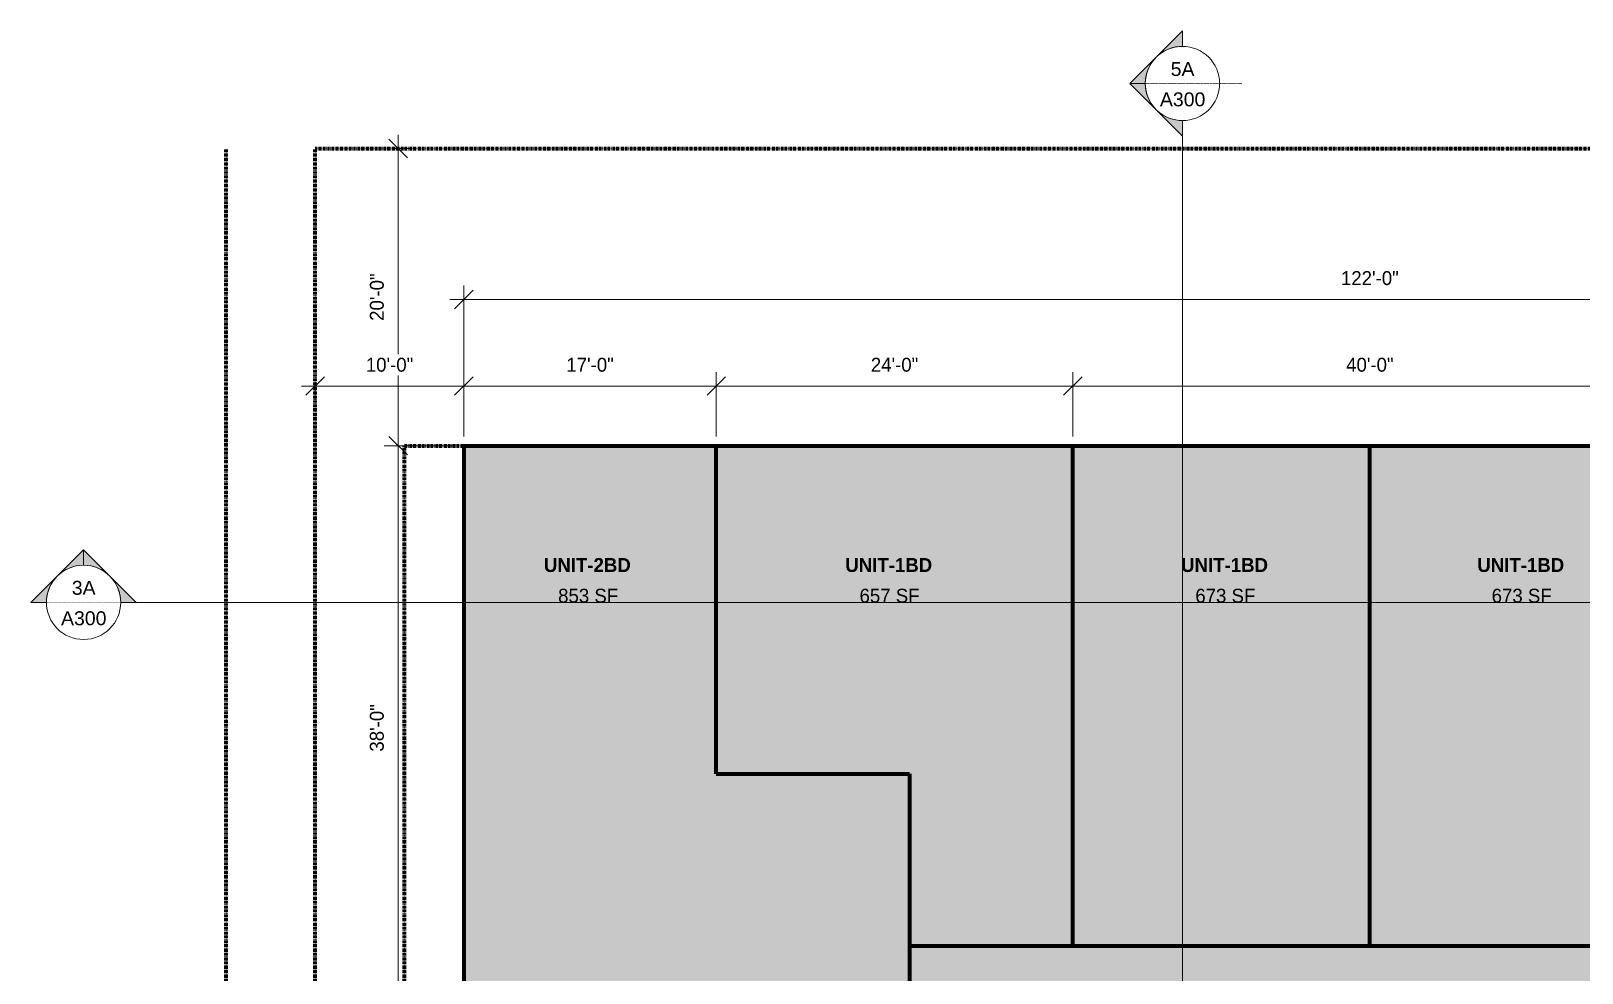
# Model space of a CAD drawing. Header units: inches. Extents: x 8547 to 10795, y 14407 to 16287.
# Drawn here: x 8547 to 9800, y 15526 to 16287 of the extents above; entities that cross this region are included whole.
import ezdxf

# ---------------------------------------------------------------- set-up
doc = ezdxf.new("R2010")
doc.units = ezdxf.units.IN
doc.header["$MEASUREMENT"] = 0
doc.linetypes.add('Double Dash 3_8_', pattern=[1, 0.375, -0.125, 0.125, -0.125, 0.125, -0.125])
for name, color, linetype, lineweight in [('A-ANNO-DIMS-1', 211, 'Continuous', 20), ('A-AREA-1', 7, 'Continuous', 140), ('A-AREA-IDEN', 2, 'Continuous', 9), ('A-AREA-PATT-1', 10, 'Continuous', 9), ('A-AREA-PATT-2', 254, 'Continuous', 9), ('C-PROP-LINE-1', 91, 'Double Dash 3_8_', 140), ('G-ANNO-SYMB', 111, 'Continuous', 9)]:
    doc.layers.add(name, color=color, linetype=linetype, lineweight=lineweight)
doc.styles.add('Arial', font='arial.ttf', dxfattribs={"height": 11.25})
doc.styles.add('Arial_1', font='arial.ttf', dxfattribs={"width": 0.25, "height": 3.75})
doc.styles.add('Century Gothic', font='ufonts.com_century-gothic.ttf', dxfattribs={"height": 11.25})
doc.styles.add('Century Gothic_B', font='GOTHICB.TTF', dxfattribs={"height": 11.25})
doc.dimstyles.new('OD__1__Tol__', dxfattribs={"dimscale": 12, "dimtxt": 11.746893, "dimasz": 1.25, "dimexe": 0.9375, "dimexo": 0.625, "dimgap": 0.9375, "dimtad": 1, "dimdec": 0, "dimzin": 3, "dimdsep": 46, "dimlunit": 4, "dimtxsty": 'Century Gothic', "dimblk1": 'OBLIQUE', "dimblk2": 'OBLIQUE', "dimsah": 1, "dimcen": 0.09, "dimdle": 0.9375, "dimazin": 0, "dimtfac": 1, "dimtdec": 4, "dimtix": 1, "dimtmove": 0, "dimatfit": 3, "dimfxl": 1, "dimtvp": 1, "dimtfill": 1, "dimfrac": 2, "dimtolj": 1, "dimtzin": 0, "dimlwd": 20, "dimlwe": 20, "dimarcsym": 2})

# ---------------------------------------------------------------- blocks, each defined once
blk = doc.blocks.new('Family - ___-627289-FLOOR PLAN - 3RD FLOOR')
at = {"layer": 'C-PROP-LINE-1'}
for p, q in [((8776.6, 14607.9), (8776.6, 16191.9)), ((8776.6, 16191.9), (10480.6, 16191.9))]:
    blk.add_line(p, q, dxfattribs=at)
blk = doc.blocks.new('Family - ___-627377-FLOOR PLAN - 3RD FLOOR')
at = {"layer": 'C-PROP-LINE-1'}
for p, q in [((8776.6, 14607.9), (8776.6, 16191.9)), ((8776.6, 16191.9), (10480.6, 16191.9))]:
    blk.add_line(p, q, dxfattribs=at)
blk = doc.blocks.new('Family - ___-940451-FLOOR PLAN - 3RD FLOOR')
at = {"layer": 'C-PROP-LINE-1'}
for p, q in [((8848.6, 14607.9), (8848.6, 15951.9)), ((8848.6, 15951.9), (10408.6, 15951.9))]:
    blk.add_line(p, q, dxfattribs=at)
blk = doc.blocks.new('Family - ___-940483-FLOOR PLAN - 3RD FLOOR')
at = {"layer": 'C-PROP-LINE-1'}
blk.add_line((8704.6, 14607.9), (8704.6, 16191.9), dxfattribs=at)
blk = doc.blocks.new('Section - Section Head - Filled-22785-FLOOR PLAN - 3RD FLOOR')
at = {"layer": 'G-ANNO-SYMB'}
h = blk.add_hatch(color=256, dxfattribs=at)
edge = h.paths.add_edge_path(flags=0)
edge.add_line((-0.427, 0.177), (-0.25, 0.354))
edge.add_line((-0.25, 0.354), (-0.25, 0.25))
edge.add_arc((-0.25, 0), 0.25, 90, 135)
h = blk.add_hatch(color=256, dxfattribs=at)
edge = h.paths.add_edge_path(flags=0)
edge.add_arc((-0.25, 0), 0.25, 45, 90)
edge.add_line((-0.25, 0.25), (-0.25, 0.354))
edge.add_line((-0.25, 0.354), (-0.073, 0.177))
h = blk.add_hatch(color=256, dxfattribs=at)
edge = h.paths.add_edge_path(flags=0)
edge.add_arc((-0.25, 0), 0.25, 137.9216, 180)
edge.add_line((-0.5, 0), (-0.604, 0))
edge.add_line((-0.604, 0), (-0.436, 0.168))
h = blk.add_hatch(color=256, dxfattribs=at)
edge = h.paths.add_edge_path(flags=0)
edge.add_line((-0.064, 0.168), (0.104, 0))
edge.add_line((0.104, 0), (0, 0))
edge.add_arc((-0.25, 0), 0.25, 0, 42.0784)
for p, q in [((-0.25, 0.354), (-0.427, 0.177)), ((-0.25, 0.25), (-0.25, 0.354)), ((-0.073, 0.177), (-0.25, 0.354)), ((-0.25, 0.354), (-0.25, 0.25)), ((-0.436, 0.168), (-0.604, 0)), ((0.104, 0), (-0.064, 0.168)), ((-0.604, 0), (-0.5, 0)), ((0, 0), (0.104, 0))]:
    blk.add_line(p, q, dxfattribs=at)
for start, end in [(360, 180), (90, 135), (45, 90), (137.9216, 180), (0, 42.0784), (180, 360)]:
    blk.add_arc((-0.25, 0), 0.25, start, end, dxfattribs=at)
blk = doc.blocks.new('_Oblique')
at = {"color": 0, "linetype": 'ByBlock', "lineweight": -2}
blk.add_line((-0.5, -0.5), (0.5, 0.5), dxfattribs=at)
blk = doc.blocks.new('DIMBLOCK56-FLOOR PLAN - 3RD FLOOR')
at = {"layer": 'A-ANNO-DIMS-1', "color": 0, "lineweight": 20, "transparency": 16777216}
for p, q in [((8889.1, 15951.9), (8832.3, 15951.9)), ((8843.6, 15484.6), (8843.6, 15963.1)), ((8889.1, 15495.9), (8832.3, 15495.9))]:
    blk.add_line(p, q, dxfattribs=at)
at = {"layer": 'Defpoints', "color": 0, "transparency": 16777216}
for p in [(8843.6, 15951.9), (8896.6, 15951.9), (8896.6, 15495.9)]:
    blk.add_point(p, dxfattribs=at)
at = {"layer": 'A-ANNO-DIMS-1', "color": 0, "lineweight": 20, "transparency": 16777216, "xscale": 15, "yscale": 15, "zscale": 15}
for p, rotation in [((8843.6, 15951.9), 90), ((8843.6, 15495.9), 270)]:
    blk.add_blockref('_Oblique', p, dxfattribs=dict(at, rotation=rotation))
at = {"layer": 'A-ANNO-DIMS-1', "color": 0, "transparency": 16777216, "insert": (8826.4, 15723.9), "char_height": 11.25, "attachment_point": 5, "rotation": 90, "style": 'Century Gothic', "bg_fill": 3, "box_fill_scale": 1.25, "bg_fill_color": 256, "bg_fill_true_color": 13158600, "bg_fill_transparency": 0}
blk.add_mtext('\\A1;38\'-0"', dxfattribs=at)
blk = doc.blocks.new('DIMBLOCK57-FLOOR PLAN - 3RD FLOOR')
at = {"layer": 'A-ANNO-DIMS-1', "color": 0, "lineweight": 20, "transparency": 16777216}
for p, q in [((8843.6, 15940.6), (8843.6, 16203.1)), ((8840.5, 16191.9), (8854.8, 16191.9)), ((8889.1, 15951.9), (8832.3, 15951.9))]:
    blk.add_line(p, q, dxfattribs=at)
at = {"layer": 'Defpoints', "color": 0, "transparency": 16777216}
for p in [(8833, 16191.9), (8843.6, 16191.9), (8896.6, 15951.9)]:
    blk.add_point(p, dxfattribs=at)
at = {"layer": 'A-ANNO-DIMS-1', "color": 0, "lineweight": 20, "transparency": 16777216, "xscale": 15, "yscale": 15, "zscale": 15}
for p, rotation in [((8843.6, 16191.9), 90), ((8843.6, 15951.9), 270)]:
    blk.add_blockref('_Oblique', p, dxfattribs=dict(at, rotation=rotation))
at = {"layer": 'A-ANNO-DIMS-1', "color": 0, "transparency": 16777216, "insert": (8826.4, 16071.9), "char_height": 11.25, "attachment_point": 5, "rotation": 90, "style": 'Century Gothic', "bg_fill": 3, "box_fill_scale": 1.25, "bg_fill_color": 256, "bg_fill_true_color": 13158600, "bg_fill_transparency": 0}
blk.add_mtext('\\A1;20\'-0"', dxfattribs=at)
blk = doc.blocks.new('DIMBLOCK67-FLOOR PLAN - 3RD FLOOR')
at = {"layer": 'A-ANNO-DIMS-1', "color": 0, "lineweight": 20, "transparency": 16777216}
for p, q in [((8776.6, 16003.2), (8776.6, 15988.8)), ((8896.6, 15959.4), (8896.6, 16011.3)), ((8765.4, 16000.1), (8907.9, 16000.1))]:
    blk.add_line(p, q, dxfattribs=at)
at = {"layer": 'Defpoints', "color": 0, "transparency": 16777216}
for p in [(8776.6, 16010.7), (8896.6, 16000.1), (8896.6, 15951.9)]:
    blk.add_point(p, dxfattribs=at)
at = {"layer": 'A-ANNO-DIMS-1', "color": 0, "lineweight": 20, "transparency": 16777216, "xscale": 15, "yscale": 15, "zscale": 15, "rotation": 180}
blk.add_blockref('_Oblique', (8776.6, 16000.1), dxfattribs=at)
at = {"layer": 'A-ANNO-DIMS-1', "color": 0, "lineweight": 20, "transparency": 16777216, "xscale": 15, "yscale": 15, "zscale": 15}
blk.add_blockref('_Oblique', (8896.6, 16000.1), dxfattribs=at)
at = {"layer": 'A-ANNO-DIMS-1', "color": 0, "transparency": 16777216, "insert": (8836.6, 16017.2), "char_height": 11.25, "attachment_point": 5, "style": 'Century Gothic', "bg_fill": 3, "box_fill_scale": 1.25, "bg_fill_color": 256, "bg_fill_true_color": 13158600, "bg_fill_transparency": 0}
blk.add_mtext('\\A1;10\'-0"', dxfattribs=at)
blk = doc.blocks.new('DIMBLOCK68-FLOOR PLAN - 3RD FLOOR')
at = {"layer": 'A-ANNO-DIMS-1', "color": 0, "lineweight": 20, "transparency": 16777216}
for p, q in [((8896.6, 15959.4), (8896.6, 16011.3)), ((9100.6, 15959.4), (9100.6, 16011.3)), ((8885.4, 16000.1), (9111.9, 16000.1))]:
    blk.add_line(p, q, dxfattribs=at)
at = {"layer": 'Defpoints', "color": 0, "transparency": 16777216}
for p in [(9100.6, 16000.1), (8896.6, 15951.9), (9100.6, 15951.9)]:
    blk.add_point(p, dxfattribs=at)
at = {"layer": 'A-ANNO-DIMS-1', "color": 0, "lineweight": 20, "transparency": 16777216, "xscale": 15, "yscale": 15, "zscale": 15, "rotation": 180}
blk.add_blockref('_Oblique', (8896.6, 16000.1), dxfattribs=at)
at = {"layer": 'A-ANNO-DIMS-1', "color": 0, "lineweight": 20, "transparency": 16777216, "xscale": 15, "yscale": 15, "zscale": 15}
blk.add_blockref('_Oblique', (9100.6, 16000.1), dxfattribs=at)
at = {"layer": 'A-ANNO-DIMS-1', "color": 0, "transparency": 16777216, "insert": (8998.6, 16017.2), "char_height": 11.25, "attachment_point": 5, "style": 'Century Gothic', "bg_fill": 3, "box_fill_scale": 1.25, "bg_fill_color": 256, "bg_fill_true_color": 13158600, "bg_fill_transparency": 0}
blk.add_mtext('\\A1;17\'-0"', dxfattribs=at)
blk = doc.blocks.new('DIMBLOCK69-FLOOR PLAN - 3RD FLOOR')
at = {"layer": 'A-ANNO-DIMS-1', "color": 0, "lineweight": 20, "transparency": 16777216}
for p, q in [((9100.6, 15959.4), (9100.6, 16011.3)), ((9388.6, 15959.4), (9388.6, 16011.3)), ((9089.4, 16000.1), (9399.9, 16000.1))]:
    blk.add_line(p, q, dxfattribs=at)
at = {"layer": 'Defpoints', "color": 0, "transparency": 16777216}
for p in [(9388.6, 16000.1), (9100.6, 15951.9), (9388.6, 15951.9)]:
    blk.add_point(p, dxfattribs=at)
at = {"layer": 'A-ANNO-DIMS-1', "color": 0, "lineweight": 20, "transparency": 16777216, "xscale": 15, "yscale": 15, "zscale": 15, "rotation": 180}
blk.add_blockref('_Oblique', (9100.6, 16000.1), dxfattribs=at)
at = {"layer": 'A-ANNO-DIMS-1', "color": 0, "lineweight": 20, "transparency": 16777216, "xscale": 15, "yscale": 15, "zscale": 15}
blk.add_blockref('_Oblique', (9388.6, 16000.1), dxfattribs=at)
at = {"layer": 'A-ANNO-DIMS-1', "color": 0, "transparency": 16777216, "insert": (9244.6, 16017.2), "char_height": 11.25, "attachment_point": 5, "style": 'Century Gothic', "bg_fill": 3, "box_fill_scale": 1.25, "bg_fill_color": 256, "bg_fill_true_color": 13158600, "bg_fill_transparency": 0}
blk.add_mtext('\\A1;24\'-0"', dxfattribs=at)
blk = doc.blocks.new('DIMBLOCK70-FLOOR PLAN - 3RD FLOOR')
at = {"layer": 'A-ANNO-DIMS-1', "color": 0, "lineweight": 20, "transparency": 16777216}
for p, q in [((9388.6, 15959.4), (9388.6, 16011.3)), ((9868.6, 15959.4), (9868.6, 16011.3)), ((9377.4, 16000.1), (9879.9, 16000.1))]:
    blk.add_line(p, q, dxfattribs=at)
at = {"layer": 'Defpoints', "color": 0, "transparency": 16777216}
for p in [(9868.6, 16000.1), (9388.6, 15951.9), (9868.6, 15951.9)]:
    blk.add_point(p, dxfattribs=at)
at = {"layer": 'A-ANNO-DIMS-1', "color": 0, "lineweight": 20, "transparency": 16777216, "xscale": 15, "yscale": 15, "zscale": 15, "rotation": 180}
blk.add_blockref('_Oblique', (9388.6, 16000.1), dxfattribs=at)
at = {"layer": 'A-ANNO-DIMS-1', "color": 0, "lineweight": 20, "transparency": 16777216, "xscale": 15, "yscale": 15, "zscale": 15}
blk.add_blockref('_Oblique', (9868.6, 16000.1), dxfattribs=at)
at = {"layer": 'A-ANNO-DIMS-1', "color": 0, "transparency": 16777216, "insert": (9628.6, 16017.2), "char_height": 11.25, "attachment_point": 5, "style": 'Century Gothic', "bg_fill": 3, "box_fill_scale": 1.25, "bg_fill_color": 256, "bg_fill_true_color": 13158600, "bg_fill_transparency": 0}
blk.add_mtext('\\A1;40\'-0"', dxfattribs=at)
blk = doc.blocks.new('DIMBLOCK74-FLOOR PLAN - 3RD FLOOR')
at = {"layer": 'A-ANNO-DIMS-1', "color": 0, "lineweight": 20, "transparency": 16777216}
for p, q in [((8896.6, 15959.4), (8896.6, 16081.3)), ((10360.6, 15959.4), (10360.6, 16081.3)), ((8885.4, 16070), (10371.9, 16070))]:
    blk.add_line(p, q, dxfattribs=at)
at = {"layer": 'Defpoints', "color": 0, "transparency": 16777216}
for p in [(10360.6, 16070), (8896.6, 15951.9), (10360.6, 15951.9)]:
    blk.add_point(p, dxfattribs=at)
at = {"layer": 'A-ANNO-DIMS-1', "color": 0, "lineweight": 20, "transparency": 16777216, "xscale": 15, "yscale": 15, "zscale": 15, "rotation": 180}
blk.add_blockref('_Oblique', (8896.6, 16070), dxfattribs=at)
at = {"layer": 'A-ANNO-DIMS-1', "color": 0, "lineweight": 20, "transparency": 16777216, "xscale": 15, "yscale": 15, "zscale": 15}
blk.add_blockref('_Oblique', (10360.6, 16070), dxfattribs=at)
at = {"layer": 'A-ANNO-DIMS-1', "color": 0, "transparency": 16777216, "insert": (9628.6, 16087.2), "char_height": 11.25, "attachment_point": 5, "style": 'Century Gothic', "bg_fill": 3, "box_fill_scale": 1.25, "bg_fill_color": 256, "bg_fill_true_color": 13158600, "bg_fill_transparency": 0}
blk.add_mtext('\\A1;122\'-0"', dxfattribs=at)

msp = doc.modelspace()

# ---------------------------------------------------------------- hatches: boundary and pattern name
at = {"layer": 'A-AREA-PATT-1'}
for points in [[(9326.6, 15547.9), (9388.6, 15547.9), (9388.6, 15951.9), (9100.6, 15951.9), (9100.6, 15686.9), (9256.6, 15686.9), (9256.6, 15547.9)], [(9516.6, 15547.9), (9628.6, 15547.9), (9628.6, 15951.9), (9388.6, 15951.9), (9388.6, 15547.9), (9513.6, 15547.9)], [(9842.2, 15547.9), (9868.6, 15547.9), (9868.6, 15951.9), (9628.6, 15951.9), (9628.6, 15547.9), (9838.4, 15547.9)]]:
    msp.add_hatch(color=256, dxfattribs=at).paths.add_polyline_path(points, flags=0)
at = {"layer": 'A-AREA-PATT-2'}
for points in [[(8956.6, 15495.9), (9256.6, 15495.9), (9256.6, 15686.9), (9100.6, 15686.9), (9100.6, 15951.9), (8896.6, 15951.9), (8896.6, 15495.9)], [(9942.6, 15038.9), (10000.6, 15038.9), (10000.6, 15087.9), (9930.6, 15087.9), (9930.6, 15158.5), (9810.4, 15158.5), (9810.4, 15306.9), (9930.6, 15306.9), (9930.6, 15321.2), (9838.4, 15321.2), (9838.4, 15433.5), (9930.6, 15433.5), (9930.6, 15495.9), (10000.6, 15495.9), (10000.6, 15547.9), (9256.6, 15547.9), (9256.6, 15495.9), (9326.6, 15495.9), (9326.6, 15469.5), (9728.6, 15469.5), (9728.6, 15158.5), (9326.6, 15158.5), (9326.6, 15087.9), (9256.6, 15087.9), (9256.6, 15038.9), (9386.6, 15038.9), (9386.6, 15098.5), (9870.6, 15098.5), (9870.6, 15038.9), (9938.8, 15038.9)]]:
    msp.add_hatch(color=256, dxfattribs=at).paths.add_polyline_path(points, flags=0)

# ---------------------------------------------------------------- linework, layer by layer
at = {"layer": 'A-AREA-1'}
for p, q in [((8896.6, 15951.9), (8896.6, 14607.9)), ((8896.6, 15951.9), (10360.6, 15951.9)), ((9100.6, 15686.9), (9100.6, 15951.9)), ((9388.6, 15547.9), (9388.6, 15951.9)), ((9628.6, 15547.9), (9628.6, 15951.9)), ((9100.6, 15686.9), (9256.6, 15686.9)), ((9256.6, 15686.9), (9256.6, 15495.9)), ((9256.6, 15547.9), (10000.6, 15547.9))]:
    msp.add_line(p, q, dxfattribs=at)
at = {"layer": 'G-ANNO-SYMB'}
for p, q in [((9477.2, 14479.7), (9477.2, 16214.5)), ((8619.4, 15825.3), (10706.9, 15825.3))]:
    msp.add_line(p, q, dxfattribs=at)

# ---------------------------------------------------------------- block references
at = {"layer": 'C-PROP-LINE-1'}
for name in ['Family - ___-940483-FLOOR PLAN - 3RD FLOOR', 'Family - ___-627289-FLOOR PLAN - 3RD FLOOR', 'Family - ___-627377-FLOOR PLAN - 3RD FLOOR', 'Family - ___-940451-FLOOR PLAN - 3RD FLOOR']:
    msp.add_blockref(name, (0, 0), dxfattribs=at)
at = {"layer": 'G-ANNO-SYMB', "extrusion": (0, 0, -1), "xscale": 120, "yscale": 120, "zscale": 120, "rotation": 270.0000000000002}
msp.add_blockref('Section - Section Head - Filled-22785-FLOOR PLAN - 3RD FLOOR', (-9477.2, 16214.5), dxfattribs=at)
at = {"layer": 'G-ANNO-SYMB', "xscale": 120, "yscale": 120, "zscale": 120}
msp.add_blockref('Section - Section Head - Filled-22785-FLOOR PLAN - 3RD FLOOR', (8619.4, 15825.3), dxfattribs=at)

# ---------------------------------------------------------------- texts
at = {"layer": 'A-AREA-IDEN', "char_height": 11.25, "attachment_point": 1}
for s, insert, width, style in [('UNIT-2BD', (8961.3, 15861.1), 84.082, 'Century Gothic_B'), ('UNIT-1BD', (9204.8, 15861.1), 84.082, 'Century Gothic_B'), ('UNIT-1BD', (9476.1, 15861.1), 84.082, 'Century Gothic_B'), ('UNIT-1BD', (9715.4, 15861.1), 84.082, 'Century Gothic_B'), ('853 SF', (8972.8, 15836.3), 56.055, 'Century Gothic'), ('657 SF', (9216.3, 15836.3), 56.055, 'Century Gothic'), ('673 SF', (9487.6, 15836.3), 56.055, 'Century Gothic'), ('673 SF', (9727, 15836.3), 56.055, 'Century Gothic')]:
    msp.add_mtext(s, dxfattribs=dict(at, insert=insert, width=width, style=style))
at = {"layer": 'G-ANNO-SYMB', "attachment_point": 1}
for s, insert, char_height, width, style in [('5A', (9467.7, 16261.8), 11.25, 23.482, 'Arial'), ('______________________________________________________________________________________', (9447.2, 16249), 3.75, 73.288, 'Arial_1'), ('A300', (9459, 16237.3), 11.25, 44.692, 'Arial'), ('3A', (8579.9, 15842.7), 11.25, 23.482, 'Arial'), ('______________________________________________________________________________________', (8559.4, 15829.8), 3.75, 73.288, 'Arial_1'), ('A300', (8571.2, 15818.1), 11.25, 44.692, 'Arial')]:
    msp.add_mtext(s, dxfattribs=dict(at, insert=insert, char_height=char_height, width=width, style=style))

# ---------------------------------------------------------------- next in the draw order: dimensions: what is measured, and where the dimension line sits
at = {"layer": 'A-ANNO-DIMS-1'}
dim = msp.add_linear_dim(base=(8843.6, 15951.9), p1=(8896.6, 15495.9), p2=(8896.6, 15951.9), angle=90, dimstyle='OD__1__Tol__', override={"dimpost": '<>', "dimfxl": 456}, dxfattribs=at)
dim.commit()
dim.dimension.update_dxf_attribs({"geometry": 'DIMBLOCK56-FLOOR PLAN - 3RD FLOOR', "text_midpoint": (8826.4, 15723.9)})

# ---------------------------------------------------------------- next in the draw order: dimensions: what is measured, and where the dimension line sits
dim = msp.add_linear_dim(base=(8843.6, 16191.9), p1=(8896.6, 15951.9), p2=(8833, 16191.9), angle=90, dimstyle='OD__1__Tol__', override={"dimpost": '<>', "dimfxl": 248.30014}, dxfattribs=at)
dim.commit()
dim.dimension.update_dxf_attribs({"geometry": 'DIMBLOCK57-FLOOR PLAN - 3RD FLOOR', "text_midpoint": (8826.4, 16071.9)})

# ---------------------------------------------------------------- next in the draw order: dimensions: what is measured, and where the dimension line sits
dim = msp.add_linear_dim(base=(8896.6, 16000.1), p1=(8776.6, 16010.7), p2=(8896.6, 15951.9), dimstyle='OD__1__Tol__', override={"dimpost": '<>', "dimfxl": 133.640274}, dxfattribs=at)
dim.commit()
dim.dimension.update_dxf_attribs({"geometry": 'DIMBLOCK67-FLOOR PLAN - 3RD FLOOR', "text_midpoint": (8836.6, 16017.2)})

# ---------------------------------------------------------------- next in the draw order: dimensions: what is measured, and where the dimension line sits
dim = msp.add_linear_dim(base=(9100.6, 16000.1), p1=(8896.6, 15951.9), p2=(9100.6, 15951.9), dimstyle='OD__1__Tol__', override={"dimpost": '<>', "dimfxl": 204}, dxfattribs=at)
dim.commit()
dim.dimension.update_dxf_attribs({"geometry": 'DIMBLOCK68-FLOOR PLAN - 3RD FLOOR', "text_midpoint": (8998.6, 16017.2)})

# ---------------------------------------------------------------- next in the draw order: dimensions: what is measured, and where the dimension line sits
dim = msp.add_linear_dim(base=(9388.6, 16000.1), p1=(9100.6, 15951.9), p2=(9388.6, 15951.9), dimstyle='OD__1__Tol__', override={"dimpost": '<>', "dimfxl": 288}, dxfattribs=at)
dim.commit()
dim.dimension.update_dxf_attribs({"geometry": 'DIMBLOCK69-FLOOR PLAN - 3RD FLOOR', "text_midpoint": (9244.6, 16017.2)})

# ---------------------------------------------------------------- next in the draw order: dimensions: what is measured, and where the dimension line sits
dim = msp.add_linear_dim(base=(9868.6, 16000.1), p1=(9388.6, 15951.9), p2=(9868.6, 15951.9), dimstyle='OD__1__Tol__', override={"dimpost": '<>', "dimfxl": 480}, dxfattribs=at)
dim.commit()
dim.dimension.update_dxf_attribs({"geometry": 'DIMBLOCK70-FLOOR PLAN - 3RD FLOOR', "text_midpoint": (9628.6, 16017.2)})

# ---------------------------------------------------------------- next in the draw order: dimensions: what is measured, and where the dimension line sits
dim = msp.add_linear_dim(base=(10360.6, 16070), p1=(8896.6, 15951.9), p2=(10360.6, 15951.9), dimstyle='OD__1__Tol__', override={"dimpost": '<>', "dimfxl": 1464}, dxfattribs=at)
dim.commit()
dim.dimension.update_dxf_attribs({"geometry": 'DIMBLOCK74-FLOOR PLAN - 3RD FLOOR', "text_midpoint": (9628.6, 16087.2)})

doc.saveas('drawing.dxf')
